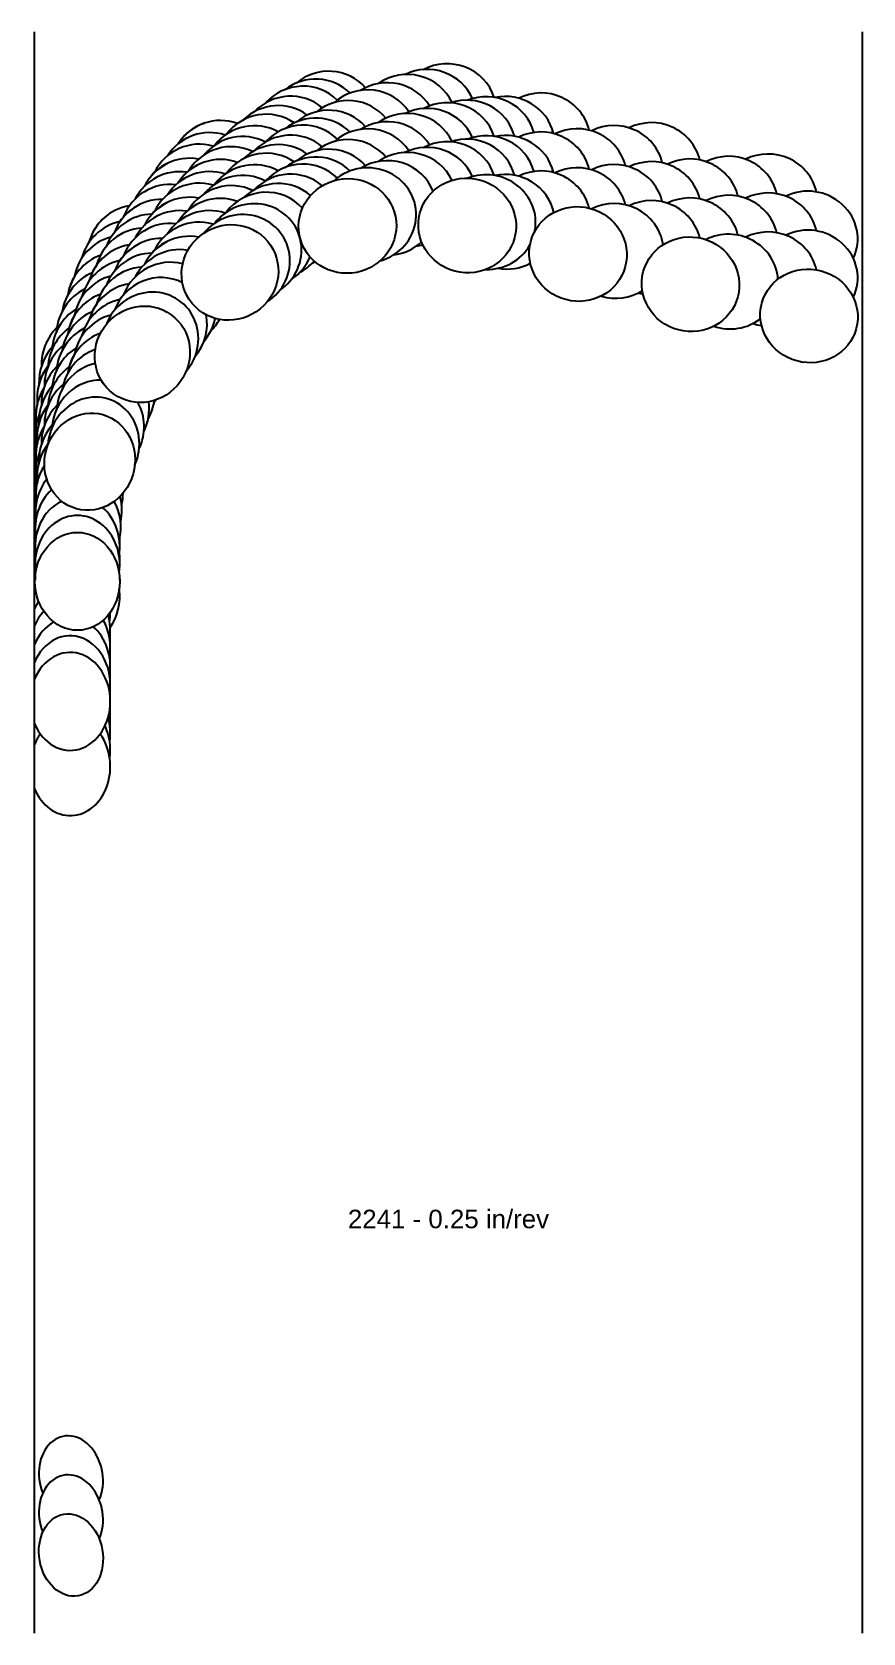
# Model space of a CAD drawing. Header units: inches. Extents: x -5.3 to 0, y -9.1 to 1.1.
import ezdxf
from ezdxf.enums import TextEntityAlignment as Align

# ---------------------------------------------------------------- set-up
doc = ezdxf.new("R2010")
doc.units = ezdxf.units.IN
doc.header["$MEASUREMENT"] = 0
for name, color, linetype, true_color in [('Blade_1', 30, 'Continuous', 0xff7f00), ('Blade_2', 7, 'Continuous', 0xcccc00), ('Blade_3', 7, 'Continuous', 0x00cc00), ('Blade_4', 7, 'Continuous', 0x00cccc), ('Blade_5', 7, 'Continuous', 0x0066cc), ('Blade_6', 190, 'Continuous', 0x7f00ff), ('Blade_7', 7, 'Continuous', 0xcc00cc), ('Blade_8', 7, 'Continuous', 0xcc0000), ('Blade_9', 7, 'Continuous', 0x7f3f00)]:
    doc.layers.add(name, color=color, linetype=linetype, true_color=true_color)
doc.layers.add('Gage_Line', color=7, linetype='Continuous')
doc.styles.get("Standard").update_dxf_attribs({"font": 'arial.ttf'})

msp = doc.modelspace()

# ---------------------------------------------------------------- linework, layer by layer
at = {"layer": 'Blade_1'}
for centre, major_axis, ratio, start_param, end_param in [((-2.536, 0.407), (0.31, -0.049), 0.965926, 6.687025, 8.350965), ((-3.304, 0.404), (0.308, 0.061), 0.965926, 6.760089, 8.352195), ((-1.825, 0.224), (0.303, -0.081), 0.965926, 6.770834, 8.599822), ((-4.058, 0.106), (0.261, 0.174), 0.965926, 6.790359, 8.294722), ((-3.304, 0.154), (0.308, 0.061), 0.965926, 6.760089, 8.352195), ((-2.536, 0.157), (0.31, -0.049), 0.965926, 6.687025, 8.350965), ((-1.103, 0.03), (0.303, -0.081), 0.965926, 6.768636, 8.602004), ((-1.825, -0.026), (0.303, -0.081), 0.965926, 6.770834, 8.599822), ((-4.058, -0.144), (0.261, 0.174), 0.965926, 6.790359, 8.294722), ((-0.343, -0.173), (0.303, -0.081), 0.953717, 6.10418, 8.600637), ((-1.103, -0.22), (0.303, -0.081), 0.965926, 6.768636, 8.602004), ((-0.343, -0.423), (0.303, -0.081), 0.953717, 6.10418, 8.600637), ((-4.62, -0.419), (0.185, 0.254), 0.956305, 6.943592, 8.225742), ((-4.62, -0.669), (0.185, 0.254), 0.956305, 6.943592, 8.225742), ((-4.958, -1.108), (0.085, 0.302), 0.920505, 7.20534, 8.163105), ((-4.958, -1.358), (0.085, 0.302), 0.920505, 7.20534, 8.163105), ((-5.037, -1.875), (0, 0.314), 0.866025, 7.694179, 7.900364), ((-5.037, -2.125), (0, 0.314), 0.866025, 7.694179, 7.900364), ((-5.037, -2.125), (0, 0.314), 0.866025, 4.666054, 4.780181), ((-5.083, -3.145), (0, 0.314), 0.819152, 2.041131, 7.383648), ((-5.083, -2.895), (0, 0.314), 0.819152, 4.668126, 4.862046), ((-5.078, -8.119), (-0.046, 0.262), 0.766045, 3.991316, 8.12258), ((-5.078, -8.369), (-0.046, 0.262), 0.766045, 3.991316, 8.12258)]:
    msp.add_ellipse(centre, major_axis=major_axis, ratio=ratio, start_param=start_param, end_param=end_param, dxfattribs=at)
for centre, major_axis, ratio in [((-3.304, -0.096), (0.308, 0.061), 0.965926), ((-2.536, -0.093), (0.31, -0.049), 0.965926), ((-1.825, -0.276), (0.303, -0.081), 0.965926), ((-4.058, -0.394), (0.261, 0.174), 0.965926), ((-1.103, -0.47), (0.303, -0.081), 0.965926), ((-0.343, -0.673), (0.303, -0.081), 0.953717), ((-4.62, -0.919), (0.185, 0.254), 0.956305), ((-4.958, -1.608), (0.085, 0.302), 0.920505), ((-5.037, -2.375), (0, 0.314), 0.866025), ((-5.078, -8.619), (-0.046, 0.262), 0.766045)]:
    msp.add_ellipse(centre, major_axis=major_axis, ratio=ratio, dxfattribs=at)
at = {"layer": 'Blade_2'}
for centre, major_axis, ratio, start_param, end_param in [((-3.985, 0.171), (0.268, 0.164), 0.965926, 6.800912, 8.199261), ((-3.985, -0.079), (0.268, 0.164), 0.965926, 6.800912, 8.199261), ((-4.567, -0.33), (0.194, 0.247), 0.961262, 6.942898, 8.173523), ((-3.985, -0.329), (0.268, 0.164), 0.965926, 4.740056, 8.199261), ((-4.567, -0.58), (0.194, 0.247), 0.961262, 6.942898, 8.173523), ((-4.567, -0.83), (0.194, 0.247), 0.961262, 4.668802, 8.173523), ((-4.933, -1.006), (0.097, 0.299), 0.927184, 7.182717, 8.126101), ((-4.933, -1.256), (0.097, 0.299), 0.927184, 7.182717, 8.126101), ((-4.933, -1.506), (0.097, 0.299), 0.927184, 4.6012, 8.126101), ((-5.037, -1.767), (0, 0.314), 0.866025, 7.684955, 8.004927), ((-5.037, -2.267), (0, 0.314), 0.866025, 4.540956, 8.025415), ((-5.037, -2.017), (0, 0.314), 0.866025, 7.684955, 8.004927), ((-5.083, -3.038), (0, 0.314), 0.819152, 4.540148, 7.383648), ((-5.083, -2.788), (0, 0.314), 0.819152, 4.690095, 4.862046)]:
    msp.add_ellipse(centre, major_axis=major_axis, ratio=ratio, start_param=start_param, end_param=end_param, dxfattribs=at)
at = {"layer": 'Blade_3'}
for centre, major_axis, ratio, start_param, end_param in [((-3.177, 0.473), (0.312, 0.037), 0.965926, 6.725193, 8.476646), ((-2.41, 0.429), (0.307, -0.065), 0.965926, 6.749963, 8.4553), ((-3.91, 0.241), (0.274, 0.153), 0.965926, 6.812273, 8.263443), ((-3.177, 0.223), (0.312, 0.037), 0.965926, 6.725193, 8.476646), ((-3.94, 0.297), (0.232, 0.13), 0.906308, 1.673083, 1.88931), ((-2.41, 0.179), (0.307, -0.065), 0.965926, 6.749963, 8.4553), ((-3.91, -0.009), (0.274, 0.153), 0.965926, 6.812273, 8.263443), ((-3.94, 0.047), (0.232, 0.13), 0.906308, 1.673083, 1.88931), ((-3.177, -0.027), (0.312, 0.037), 0.965926, 4.861615, 8.476646), ((-2.41, -0.071), (0.307, -0.065), 0.965926, 6.313737, 8.4553), ((-4.512, -0.236), (0.204, 0.239), 0.961262, 6.94039, 8.208397), ((-4.56, -0.194), (0.173, 0.202), 0.898794, 1.243938, 1.711499), ((-3.91, -0.259), (0.274, 0.153), 0.965926, 4.790572, 8.263443), ((-3.94, -0.203), (0.232, 0.13), 0.906308, 1.673083, 1.88931), ((-4.512, -0.486), (0.204, 0.239), 0.961262, 6.94039, 8.208397), ((-4.56, -0.444), (0.173, 0.202), 0.898794, 1.243938, 1.711499), ((-2.41, -0.071), (0.307, -0.065), 0.965926, 4.895908, 5.99285), ((-4.512, -0.736), (0.204, 0.239), 0.961262, 6.504607, 8.208397), ((-4.56, -0.694), (0.173, 0.202), 0.898794, 1.243938, 1.711499), ((-4.905, -0.897), (0.109, 0.295), 0.93358, 7.157546, 8.160511), ((-4.512, -0.736), (0.204, 0.239), 0.961262, 4.716073, 5.628443), ((-4.966, -0.872), (0.092, 0.25), 0.857167, 1.282123, 1.734502), ((-4.905, -1.147), (0.109, 0.295), 0.93358, 7.157546, 8.160511), ((-4.966, -1.122), (0.092, 0.25), 0.857167, 1.282123, 1.734502), ((-4.905, -1.397), (0.109, 0.295), 0.93358, 6.587432, 8.160511), ((-4.966, -1.372), (0.092, 0.25), 0.857167, 1.282123, 1.734502), ((-4.905, -1.397), (0.109, 0.295), 0.93358, 4.618249, 5.617544), ((-5.037, -1.654), (0, 0.314), 0.866025, 7.651723, 8.001868), ((-5.037, -1.904), (0, 0.314), 0.866025, 7.651723, 8.001868), ((-5.091, -1.902), (0, 0.266), 0.819152, 1.34205, 1.665483), ((-5.037, -2.154), (0, 0.314), 0.866025, 6.662501, 8.036163), ((-5.037, -2.154), (0, 0.314), 0.866025, 4.530208, 5.636852), ((-5.091, -2.152), (0, 0.266), 0.819152, 1.34205, 1.665483), ((-5.083, -2.923), (0, 0.314), 0.819152, 6.701247, 7.383648), ((-5.083, -2.923), (0, 0.314), 0.819152, 4.528912, 5.672443), ((-5.083, -2.673), (0, 0.314), 0.819152, 4.679033, 4.723566)]:
    msp.add_ellipse(centre, major_axis=major_axis, ratio=ratio, start_param=start_param, end_param=end_param, dxfattribs=at)
at = {"layer": 'Blade_4'}
for centre, major_axis, ratio, start_param, end_param in [((-3.049, 0.519), (0.314, 0.012), 0.965926, 6.777571, 8.396351), ((-2.286, 0.431), (0.303, -0.081), 0.965926, 6.771727, 8.341736), ((-3.833, 0.314), (0.28, 0.143), 0.965926, 6.754991, 8.315511), ((-3.049, 0.269), (0.314, 0.012), 0.965926, 6.777571, 8.396351), ((-2.286, 0.181), (0.303, -0.081), 0.965926, 6.771727, 8.341736), ((-1.588, 0.244), (0.303, -0.081), 0.965926, 6.770381, 8.600311), ((-3.833, 0.064), (0.28, 0.143), 0.965926, 6.754991, 8.315511), ((-3.049, 0.019), (0.314, 0.012), 0.965926, 6.603048, 8.396351), ((-1.588, -0.006), (0.303, -0.081), 0.965926, 6.770381, 8.600311), ((-0.854, 0.047), (0.303, -0.081), 0.965926, 6.762027, 8.603638), ((-2.286, -0.069), (0.303, -0.081), 0.965926, 6.753241, 8.341736), ((-4.454, -0.138), (0.213, 0.231), 0.961262, 6.886313, 8.250509), ((-3.833, -0.186), (0.28, 0.143), 0.965926, 6.522221, 8.315511), ((-0.854, -0.203), (0.303, -0.081), 0.965926, 6.762027, 8.603638), ((-1.588, -0.256), (0.303, -0.081), 0.965926, 6.688494, 8.600311), ((-4.454, -0.388), (0.213, 0.231), 0.961262, 6.886313, 8.250509), ((-3.049, 0.019), (0.314, 0.012), 0.965926, 4.80884, 5.448643), ((-0.854, -0.453), (0.303, -0.081), 0.965926, 6.608454, 8.603638), ((-4.454, -0.638), (0.213, 0.231), 0.961262, 6.744447, 8.250509), ((-3.833, -0.186), (0.28, 0.143), 0.965926, 4.841878, 5.436011), ((-2.286, -0.069), (0.303, -0.081), 0.965926, 4.796226, 5.481868), ((-4.874, -0.782), (0.12, 0.29), 0.939693, 7.104738, 8.18913), ((-1.588, -0.256), (0.303, -0.081), 0.965926, 4.680239, 5.562644), ((-4.454, -0.638), (0.213, 0.231), 0.961262, 4.748965, 5.272619), ((-0.854, -0.453), (0.303, -0.081), 0.965926, 4.641143, 5.653664), ((-4.874, -1.032), (0.12, 0.29), 0.939693, 7.104738, 8.18913), ((-4.874, -1.282), (0.12, 0.29), 0.939693, 6.860359, 8.18913), ((-4.874, -1.282), (0.12, 0.29), 0.939693, 4.63436, 5.273707), ((-5.033, -1.533), (0.012, 0.314), 0.87462, 7.59841, 8.075566), ((-5.033, -1.783), (0.012, 0.314), 0.87462, 7.59841, 8.075566), ((-5.033, -2.033), (0.012, 0.314), 0.87462, 6.994253, 8.075566), ((-5.033, -2.033), (0.012, 0.314), 0.87462, 4.494641, 5.318466), ((-5.083, -2.302), (0, 0.314), 0.819152, 7.355345, 7.383648), ((-5.083, -2.552), (0, 0.314), 0.819152, 7.348617, 7.383648), ((-5.083, -2.802), (0, 0.314), 0.819152, 7.003796, 7.383648), ((-5.083, -2.802), (0, 0.314), 0.819152, 4.517816, 5.315916), ((-5.083, -3.063), (0, 0.314), 0.819152, 4.655051, 4.75253), ((-5.083, -3.313), (0, 0.314), 0.819152, 4.655051, 4.830392), ((-5.083, -3.563), (0, 0.314), 0.819152, 0.843413, 1.100462), ((-5.083, -3.563), (0, 0.314), 0.819152, 2.041131, 5.439773)]:
    msp.add_ellipse(centre, major_axis=major_axis, ratio=ratio, start_param=start_param, end_param=end_param, dxfattribs=at)
at = {"layer": 'Blade_5'}
for centre, major_axis, ratio, start_param, end_param in [((-3.755, 0.371), (0.285, 0.131), 0.965926, 6.768066, 8.208374), ((-3.755, 0.121), (0.285, 0.131), 0.965926, 6.768066, 8.208374), ((-4.394, -0.056), (0.222, 0.222), 0.961262, 6.894788, 8.172368), ((-3.755, -0.129), (0.285, 0.131), 0.965926, 6.683846, 8.208374), ((-4.394, -0.306), (0.222, 0.222), 0.961262, 6.894788, 8.172368), ((-4.394, -0.556), (0.222, 0.222), 0.961262, 6.87606, 8.172368), ((-4.839, -0.683), (0.131, 0.285), 0.945519, 7.086488, 8.142104), ((-3.755, -0.129), (0.285, 0.131), 0.965926, 4.75538, 5.158088), ((-4.839, -0.933), (0.131, 0.285), 0.945519, 7.086488, 8.142104), ((-4.394, -0.556), (0.222, 0.222), 0.961262, 4.702555, 5.007767), ((-4.839, -1.183), (0.131, 0.285), 0.945519, 7.016776, 8.142104), ((-4.839, -1.183), (0.131, 0.285), 0.945519, 4.625514, 5.022053), ((-5.029, -1.427), (0.025, 0.313), 0.882948, 7.49584, 8.097447), ((-5.029, -1.677), (0.025, 0.313), 0.882948, 7.49584, 8.097447), ((-5.029, -1.927), (0.025, 0.313), 0.882948, 7.202793, 8.097447), ((-5.029, -1.927), (0.025, 0.313), 0.882948, 4.55802, 5.091082), ((-5.083, -2.194), (0, 0.314), 0.819152, 7.348857, 7.383648), ((-5.083, -2.444), (0, 0.314), 0.819152, 7.348857, 7.383648), ((-5.083, -2.694), (0, 0.314), 0.819152, 7.192056, 7.383648), ((-5.083, -2.694), (0, 0.314), 0.819152, 4.540148, 5.046631), ((-5.083, -2.955), (0, 0.314), 0.819152, 4.658702, 4.7636), ((-5.083, -3.205), (0, 0.314), 0.819152, 4.658702, 4.807972), ((-5.083, -3.455), (0, 0.314), 0.819152, 7.337842, 7.383648), ((-5.083, -3.455), (0, 0.314), 0.819152, 4.540148, 5.228529)]:
    msp.add_ellipse(centre, major_axis=major_axis, ratio=ratio, start_param=start_param, end_param=end_param, dxfattribs=at)
at = {"layer": 'Blade_6'}
for centre, major_axis, ratio, start_param, end_param in [((-2.92, 0.572), (0.314, 0), 0.965926, 6.70389, 8.482661), ((-3.676, 0.431), (0.29, 0.12), 0.965926, 6.73909, 8.278827), ((-2.92, 0.322), (0.314, 0), 0.965926, 6.70389, 8.482661), ((-3.676, 0.181), (0.29, 0.12), 0.965926, 6.73909, 8.278827), ((-4.331, 0.03), (0.231, 0.213), 0.961262, 6.895699, 8.229273), ((-2.92, 0.072), (0.314, 0), 0.965926, 6.70389, 8.482661), ((-4.374, 0.078), (0.195, 0.181), 0.898794, 1.224137, 1.840686), ((-3.676, -0.069), (0.29, 0.12), 0.965926, 6.73909, 8.278827), ((-4.331, -0.22), (0.231, 0.213), 0.961262, 6.895699, 8.229273), ((-4.374, -0.172), (0.195, 0.181), 0.898794, 1.224137, 1.840686), ((-4.331, -0.47), (0.231, 0.213), 0.961262, 6.895699, 8.229273), ((-4.374, -0.422), (0.195, 0.181), 0.898794, 1.224137, 1.840686), ((-4.801, -0.578), (0.143, 0.28), 0.951057, 7.069407, 8.180087), ((-2.92, 0.072), (0.314, 0), 0.965926, 4.887807, 5.032306), ((-4.858, -0.547), (0.121, 0.237), 0.882948, 1.276647, 1.760381), ((-3.676, -0.069), (0.29, 0.12), 0.965926, 4.813651, 4.879894), ((-4.801, -0.828), (0.143, 0.28), 0.951057, 7.069407, 8.180087), ((-4.858, -0.797), (0.121, 0.237), 0.882948, 1.276647, 1.807679), ((-4.801, -1.078), (0.143, 0.28), 0.951057, 7.069407, 8.180087), ((-4.858, -1.047), (0.121, 0.237), 0.882948, 1.276647, 1.807679), ((-5.024, -1.313), (0.037, 0.312), 0.891007, 7.378306, 8.138339), ((-4.801, -1.078), (0.143, 0.28), 0.951057, 4.646901, 4.718932), ((-5.085, -1.304), (0.031, 0.264), 0.819152, 1.411867, 1.597515), ((-5.024, -1.563), (0.037, 0.312), 0.891007, 7.378306, 8.138339), ((-5.085, -1.554), (0.031, 0.264), 0.819152, 1.411867, 1.597515), ((-5.024, -1.813), (0.037, 0.312), 0.891007, 7.346411, 8.138339), ((-5.085, -1.804), (0.031, 0.264), 0.819152, 1.411867, 1.597515), ((-5.024, -1.813), (0.037, 0.312), 0.891007, 4.580534, 4.829602), ((-5.083, -2.079), (0, 0.314), 0.819152, 7.347469, 7.383648), ((-5.083, -2.329), (0, 0.314), 0.819152, 7.347469, 7.383648), ((-5.083, -2.579), (0, 0.314), 0.819152, 7.330351, 7.383648), ((-5.083, -2.579), (0, 0.314), 0.819152, 4.528912, 4.734812), ((-5.083, -2.849), (0, 0.314), 0.819152, 4.660704, 4.787605), ((-5.083, -3.099), (0, 0.314), 0.819152, 4.660704, 4.809981), ((-5.083, -3.349), (0, 0.314), 0.819152, 4.542177, 5.042486)]:
    msp.add_ellipse(centre, major_axis=major_axis, ratio=ratio, start_param=start_param, end_param=end_param, dxfattribs=at)
at = {"layer": 'Blade_7'}
for centre, major_axis, ratio, start_param, end_param in [((-2.792, 0.604), (0.314, -0.016), 0.965926, 6.73223, 8.367614), ((-3.595, 0.495), (0.295, 0.109), 0.965926, 6.70716, 8.346372), ((-2.057, 0.453), (0.303, -0.081), 0.965926, 6.771248, 8.599925), ((-2.792, 0.354), (0.314, -0.016), 0.965926, 6.73223, 8.367614), ((-3.595, 0.245), (0.295, 0.109), 0.965926, 6.70716, 8.346372), ((-2.057, 0.203), (0.303, -0.081), 0.965926, 6.771248, 8.599925), ((-1.348, 0.263), (0.303, -0.081), 0.965926, 6.769287, 8.601322), ((-4.266, 0.121), (0.239, 0.204), 0.961262, 6.835976, 8.273897), ((-2.792, 0.104), (0.314, -0.016), 0.965926, 6.73223, 8.367614), ((-1.348, 0.013), (0.303, -0.081), 0.965926, 6.769287, 8.601322), ((-0.6, 0.063), (0.303, -0.081), 0.961262, 6.754711, 8.600167), ((-4.266, -0.129), (0.239, 0.204), 0.961262, 6.835976, 8.273897), ((-3.595, -0.005), (0.295, 0.109), 0.965926, 6.70716, 8.346372), ((-2.057, -0.047), (0.303, -0.081), 0.965926, 6.771248, 8.599925), ((-0.6, -0.187), (0.303, -0.081), 0.961262, 6.754711, 8.600167), ((-1.348, -0.237), (0.303, -0.081), 0.965926, 6.769287, 8.601322), ((-4.266, -0.379), (0.239, 0.204), 0.961262, 6.835976, 8.273897), ((-4.76, -0.468), (0.153, 0.274), 0.951057, 7.018816, 8.199169), ((-0.6, -0.437), (0.303, -0.081), 0.961262, 6.754711, 8.600167), ((-2.057, -0.047), (0.303, -0.081), 0.965926, 4.707389, 4.732787), ((-4.76, -0.718), (0.153, 0.274), 0.951057, 7.018816, 8.199169), ((-1.348, -0.237), (0.303, -0.081), 0.965926, 4.666836, 4.773468), ((-4.76, -0.968), (0.153, 0.274), 0.951057, 7.018816, 8.199169), ((-0.6, -0.437), (0.303, -0.081), 0.961262, 4.63256, 4.813706), ((-5.013, -1.193), (0.049, 0.31), 0.898794, 7.310113, 8.13586), ((-5.013, -1.443), (0.049, 0.31), 0.898794, 7.310113, 8.13586), ((-5.013, -1.693), (0.049, 0.31), 0.898794, 7.310113, 8.13586), ((-5.037, -2.222), (0, 0.314), 0.866025, 4.673545, 4.821116), ((-5.037, -2.472), (0, 0.314), 0.866025, 4.026841, 4.867846), ((-5.083, -2.739), (0, 0.314), 0.819152, 4.667966, 4.78395), ((-5.083, -2.989), (0, 0.314), 0.819152, 4.667966, 4.817432), ((-5.083, -3.239), (0, 0.314), 0.819152, 4.536447, 4.862046)]:
    msp.add_ellipse(centre, major_axis=major_axis, ratio=ratio, start_param=start_param, end_param=end_param, dxfattribs=at)
at = {"layer": 'Blade_8'}
for centre, major_axis, ratio, start_param, end_param in [((-3.513, 0.541), (0.299, 0.097), 0.965926, 6.741286, 8.21768), ((-3.513, 0.291), (0.299, 0.097), 0.965926, 6.741286, 8.21768), ((-4.199, 0.195), (0.247, 0.194), 0.965926, 6.844772, 8.202465), ((-3.513, 0.041), (0.299, 0.097), 0.965926, 6.741286, 8.21768), ((-4.199, -0.055), (0.247, 0.194), 0.965926, 6.844772, 8.202465), ((-4.199, -0.305), (0.247, 0.194), 0.965926, 6.844772, 8.202465), ((-4.716, -0.373), (0.164, 0.268), 0.956305, 7.010337, 8.158048), ((-4.716, -0.623), (0.164, 0.268), 0.956305, 7.010337, 8.158048), ((-4.716, -0.873), (0.164, 0.268), 0.956305, 7.010337, 8.158048), ((-4.998, -1.088), (0.061, 0.308), 0.906308, 7.278803, 8.110157), ((-4.998, -1.338), (0.061, 0.308), 0.906308, 7.278803, 8.110157), ((-4.998, -1.588), (0.061, 0.308), 0.906308, 7.278803, 8.110157), ((-5.037, -1.862), (0, 0.314), 0.866025, 7.703037, 7.874205), ((-5.037, -2.112), (0, 0.314), 0.866025, 7.703037, 7.874205), ((-5.037, -2.112), (0, 0.314), 0.866025, 4.692166, 4.746848), ((-5.037, -2.362), (0, 0.314), 0.866025, 7.703037, 7.874205), ((-5.037, -2.362), (0, 0.314), 0.866025, 4.692166, 4.863335), ((-5.083, -2.881), (0, 0.314), 0.819152, 4.690095, 4.839538), ((-5.083, -3.131), (0, 0.314), 0.819152, 4.690095, 4.862046)]:
    msp.add_ellipse(centre, major_axis=major_axis, ratio=ratio, start_param=start_param, end_param=end_param, dxfattribs=at)
at = {"layer": 'Blade_9'}
for centre, major_axis, ratio, start_param, end_param in [((-2.663, 0.641), (0.312, -0.033), 0.965926, 6.684038, 8.471668), ((-3.43, 0.592), (0.302, 0.085), 0.965926, 6.710761, 8.290268), ((-3.43, 0.342), (0.302, 0.085), 0.965926, 6.710761, 8.290268), ((-2.663, 0.391), (0.312, -0.033), 0.965926, 6.684038, 8.471668), ((-4.13, 0.273), (0.254, 0.185), 0.965926, 6.849094, 8.246796), ((-4.166, 0.325), (0.215, 0.156), 0.906308, 1.216115, 1.860833), ((-2.663, 0.141), (0.312, -0.033), 0.965926, 6.684038, 8.471668), ((-4.13, 0.023), (0.254, 0.185), 0.965926, 6.849094, 8.246796), ((-4.166, 0.075), (0.215, 0.156), 0.906308, 1.216115, 1.860833), ((-3.43, 0.092), (0.302, 0.085), 0.965926, 6.710761, 8.290268), ((-4.13, -0.227), (0.254, 0.185), 0.965926, 6.849094, 8.246796), ((-4.67, -0.273), (0.174, 0.261), 0.956305, 7.004057, 8.186602), ((-4.166, -0.175), (0.215, 0.156), 0.906308, 1.216115, 1.860833), ((-4.722, -0.237), (0.148, 0.221), 0.891007, 1.260309, 1.788262), ((-4.67, -0.523), (0.174, 0.261), 0.956305, 7.004057, 8.186602), ((-4.722, -0.487), (0.148, 0.221), 0.891007, 1.260309, 1.788262), ((-4.67, -0.773), (0.174, 0.261), 0.956305, 7.004057, 8.186602), ((-4.722, -0.737), (0.148, 0.221), 0.891007, 1.260309, 1.788262), ((-4.98, -0.976), (0.073, 0.305), 0.913545, 7.251797, 8.136278), ((-5.044, -0.959), (0.062, 0.259), 0.829038, 1.280956, 1.702188), ((-4.98, -1.226), (0.073, 0.305), 0.913545, 7.251797, 8.136278), ((-5.044, -1.209), (0.062, 0.259), 0.829038, 1.280956, 1.702188), ((-4.98, -1.476), (0.073, 0.305), 0.913545, 7.251797, 8.136278), ((-5.044, -1.459), (0.062, 0.259), 0.829038, 1.280956, 1.702188), ((-5.037, -1.746), (0, 0.314), 0.866025, 7.706096, 7.887816), ((-5.037, -1.996), (0, 0.314), 0.866025, 7.706096, 7.887816), ((-5.091, -2.244), (0, 0.266), 0.819152, 1.40451, 1.610571), ((-5.037, -2.246), (0, 0.314), 0.866025, 7.706096, 7.887816), ((-5.037, -2.246), (0, 0.314), 0.866025, 4.678555, 4.860275), ((-5.083, -2.767), (0, 0.314), 0.819152, 4.679192, 4.828558), ((-5.083, -3.017), (0, 0.314), 0.819152, 4.679192, 4.862207)]:
    msp.add_ellipse(centre, major_axis=major_axis, ratio=ratio, start_param=start_param, end_param=end_param, dxfattribs=at)
at = {"layer": 'Gage_Line'}
for p, q in [((-5.312, -9.119), (-5.312, 1.148)), ((0, -9.119), (0, 1.148))]:
    msp.add_line(p, q, dxfattribs=at)

# ---------------------------------------------------------------- texts
msp.add_text('2241 - 0.25 in/rev', height=0.11875).set_placement((-2.656, -6.464), align=Align.MIDDLE_CENTER)

doc.saveas('drawing.dxf')
